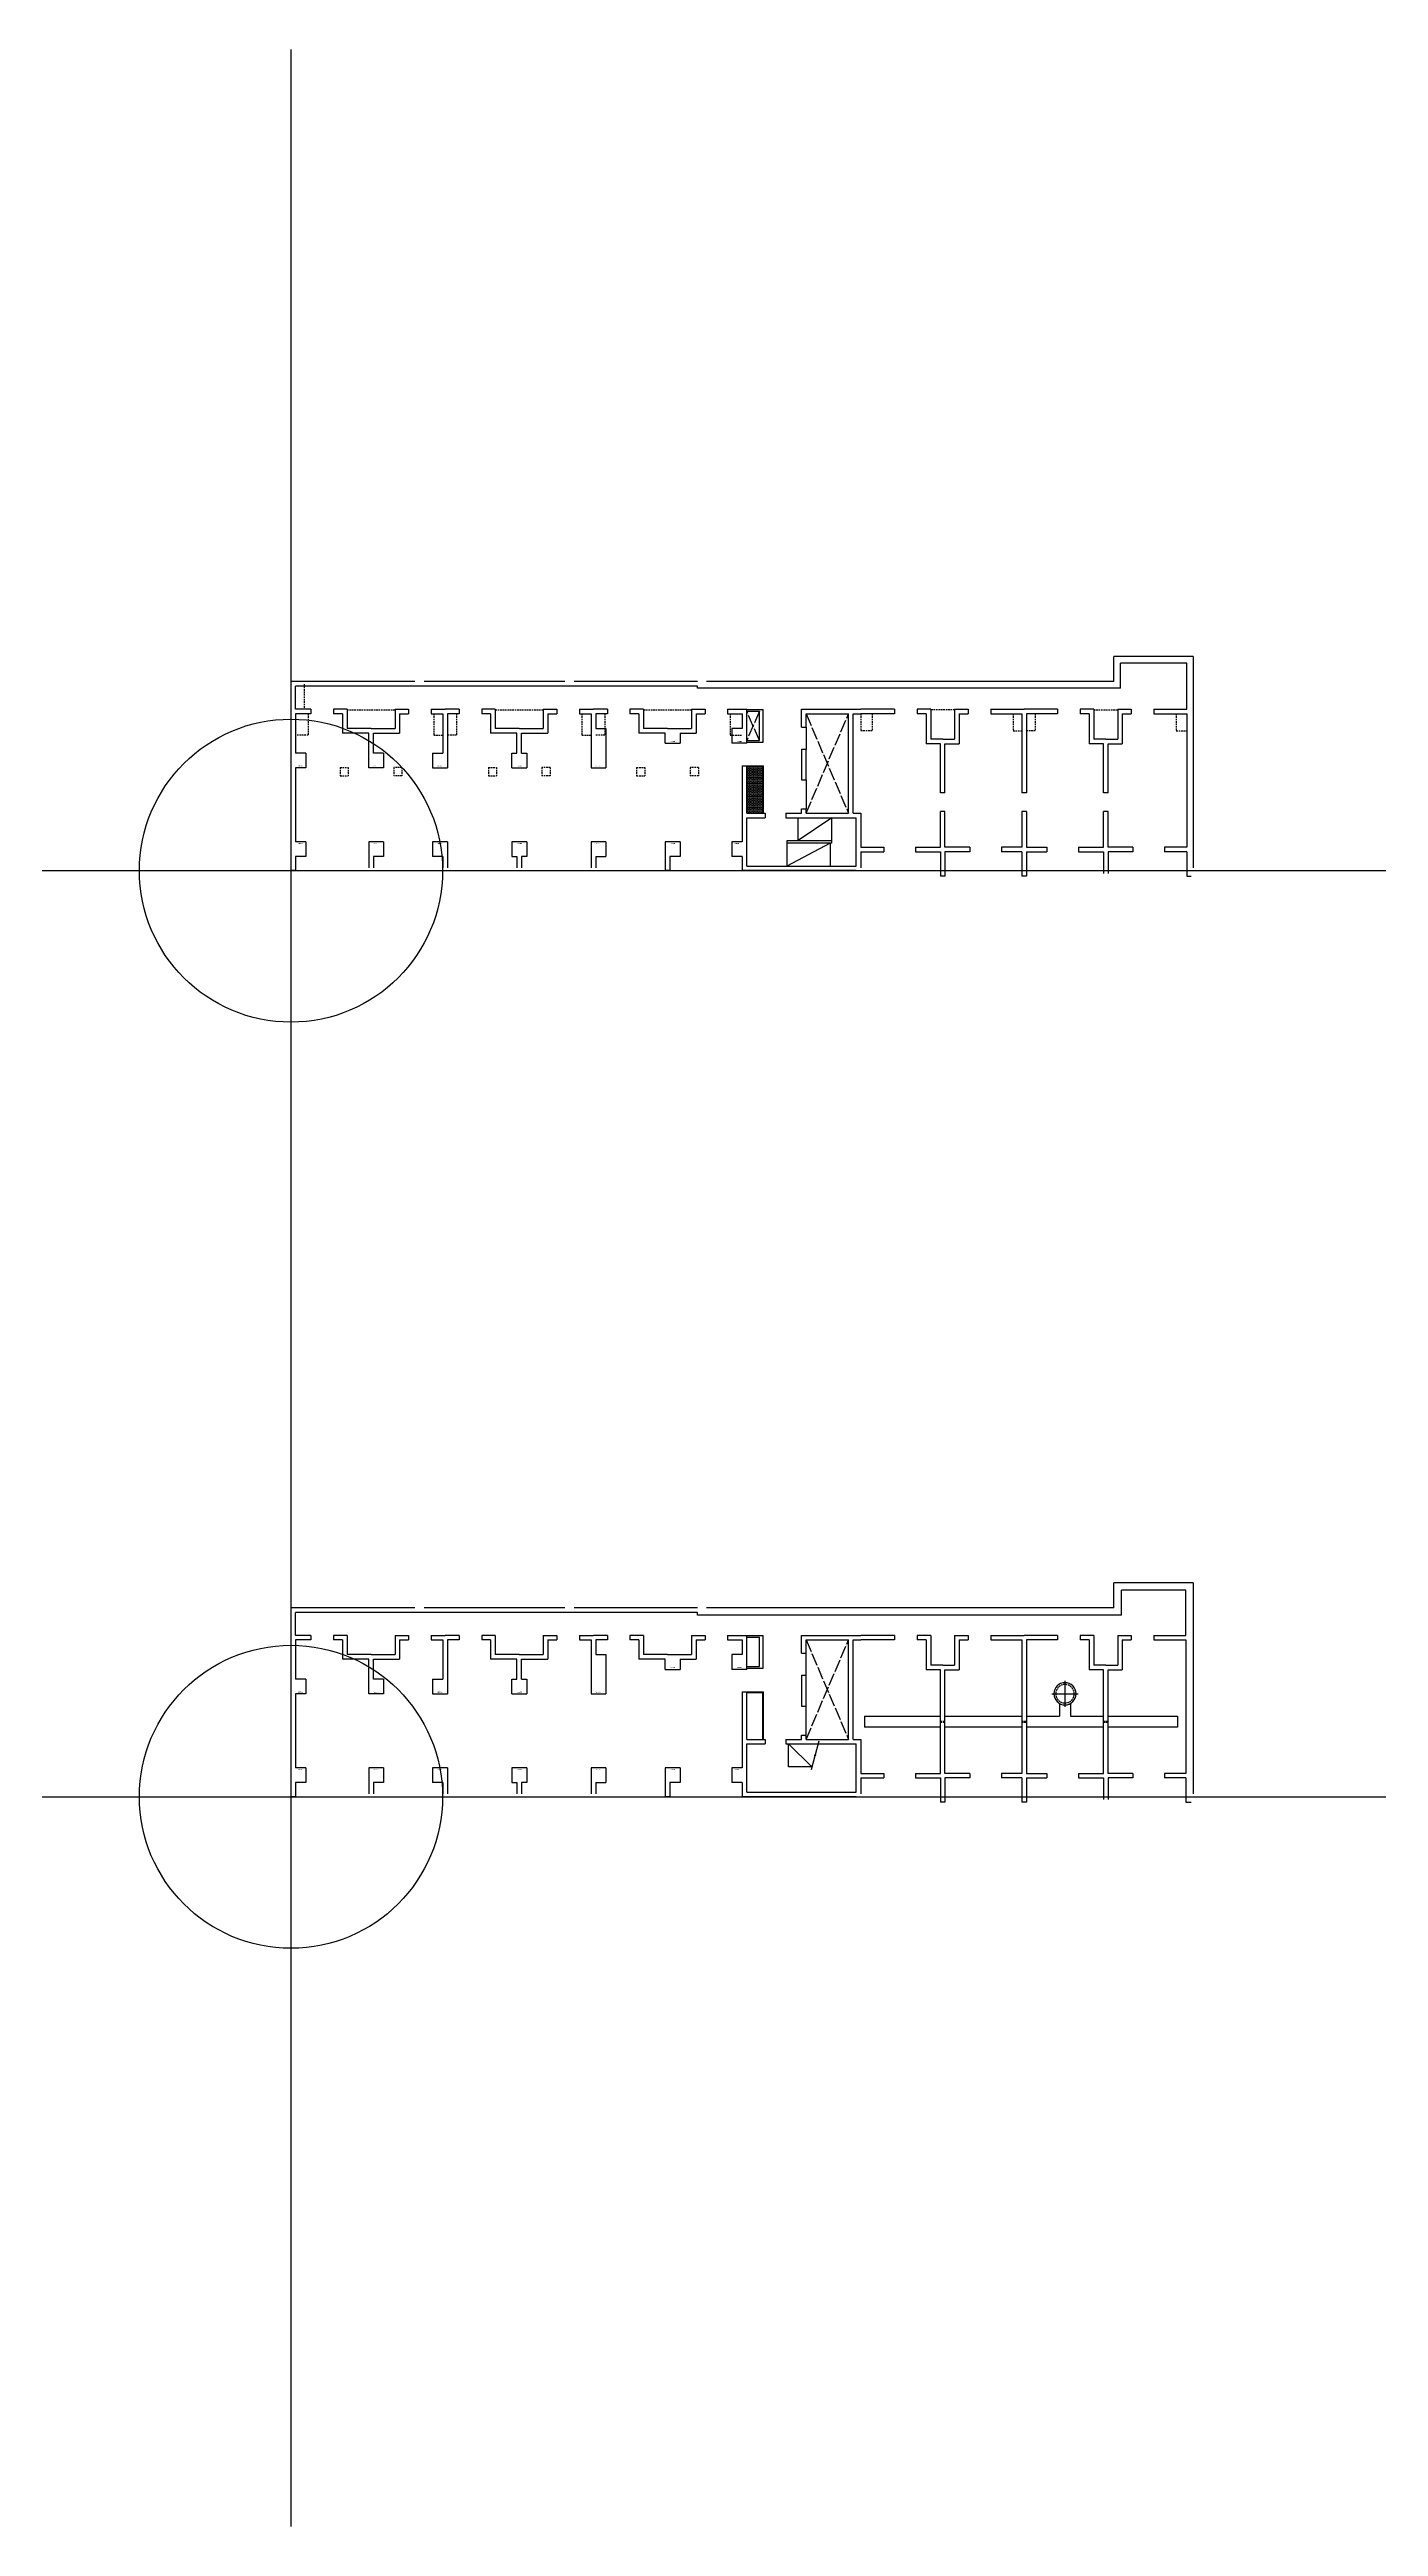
# Model space of a CAD drawing. Header units: millimetres. Extents: x 317501 to 2277231, y -321722 to 1186893.
# Drawn here: x 1049815 to 1121531, y 1053165 to 1186893 of the extents above; entities that cross this region are included whole.
import ezdxf
from ezdxf.enums import TextEntityAlignment as Align

# ---------------------------------------------------------------- set-up
doc = ezdxf.new("R2010")
doc.units = ezdxf.units.MM
doc.header["$LTSCALE"] = 57
doc.linetypes.add('XS-지하주차장$0$DDOT', pattern=[14, 12, -1, 0, -1])
doc.linetypes.add('XS-지하주차장$0$HID', pattern=[2.3, 1.5, -0.8])
for name, color, linetype in [('XS-지하주차장$0$DASH', 8, 'Continuous'), ('XS-지하주차장$0$EL7', 7, 'Continuous'), ('XS-지하주차장$0$FP-CORE', 8, 'Continuous'), ('XS-지하주차장$0$OPEN', 9, 'XS-지하주차장$0$DDOT'), ('XS-지하주차장$0$STEEL', 9, 'Continuous'), ('XS-지하주차장$0$W1', 2, 'Continuous'), ('XS-지하주차장$0$W2', 9, 'Continuous'), ('XS-지하주차장$0$집수정-주동', 21, 'Continuous'), ('XS-지하주차장$0$트렌치-주동', 21, 'Continuous')]:
    doc.layers.add(name, color=color, linetype=linetype)
doc.layers.add('XS-지하주차장$0$DEFPOINT', color=144, linetype='Continuous', plot=False)
doc.layers.add('XS-지하주차장$0$PD', color=145, linetype='XS-지하주차장$0$HID', plot=False)
doc.styles.add('XS-지하주차장$0$맑은고딕', font='malgun.ttf')

# ---------------------------------------------------------------- blocks, each defined once
blk = doc.blocks.new('XS-지하주차장$0$집수정-주동')
at = {"layer": 'XS-지하주차장$0$집수정-주동'}
for p, q in [((707, 0), (-707, 0)), ((0, 707), (0, -707))]:
    blk.add_line(p, q, dxfattribs=at)
blk.add_circle((0, 0), 600, dxfattribs=at)
at = {"layer": 'XS-지하주차장$0$집수정-주동', "linetype": 'XS-지하주차장$0$HID'}
blk.add_circle((0, 0), 500, dxfattribs=at)
blk = doc.blocks.new('XS-지하주차장$0$B2-5')
at = {"layer": 'XS-지하주차장$0$EL7'}
for p, q in [((27795, 6565), (27795, 7755)), ((27795, 3330), (27795, 4900))]:
    blk.add_line(p, q, dxfattribs=at)
at = {"layer": 'XS-지하주차장$0$FP-CORE'}
for p, q in [((26850, 1617), (26850, 2850)), ((26850, 2850), (28115, 1617)), ((28115, 1617), (26850, 1617))]:
    blk.add_line(p, q, dxfattribs=at)
blk.add_lwpolyline([(28487, 3006), (28286, 2258), (28330, 2246), (28230, 2221), (28274, 2210), (28073, 1461)], dxfattribs=at)
at = {"layer": 'XS-지하주차장$0$OPEN'}
for p, q in [((27795, 8465), (30095, 3100)), ((27795, 3100), (30095, 8465))]:
    blk.add_line(p, q, dxfattribs=at)
at = {"layer": 'XS-지하주차장$0$STEEL'}
for p, q in [((24595, 5665), (25495, 5665)), ((24595, 5635), (25465, 5635)), ((25465, 3100), (25465, 5635)), ((25495, 3100), (25495, 5665))]:
    blk.add_line(p, q, dxfattribs=at)
at = {"layer": 'XS-지하주차장$0$W1'}
for p, q in [((44415, 10205), (44415, 11555)), ((48690, 11555), (44415, 11555)), ((44815, 9805), (44815, 11155)), ((48290, 11155), (44815, 11155)), ((48290, 8715), (48290, 11155)), ((48690, 11555), (48690, 150)), ((6680, 10205), (0, 10205)), ((0, 10005), (0, 0)), ((21930, 9955), (250, 9955)), ((250, 8715), (250, 9955)), ((14780, 10205), (7180, 10205)), ((21930, 10205), (15280, 10205)), ((21930, 9805), (21930, 9955)), ((44815, 9805), (21930, 9805)), ((44415, 10205), (22430, 10205)), ((1075, 8715), (250, 8715)), ((1075, 8465), (250, 8465)), ((250, 8465), (250, 6350)), ((1075, 8715), (1075, 8465)), ((3025, 8715), (2295, 8715)), ((2295, 8715), (2295, 8465)), ((2775, 8465), (2295, 8465)), ((2775, 8465), (2775, 7425)), ((3025, 8715), (3025, 7675)), ((5615, 8715), (6345, 8715)), ((5615, 8715), (5615, 7675)), ((5865, 8465), (6345, 8465)), ((5865, 8465), (5865, 7425)), ((6345, 8715), (6345, 8465)), ((7565, 8715), (8320, 8715)), ((7565, 8715), (7565, 8465)), ((7565, 8465), (8195, 8465)), ((8195, 8465), (8195, 6350)), ((9075, 8715), (8320, 8715)), ((8445, 8465), (8445, 5550)), ((9075, 8465), (8445, 8465)), ((9075, 8715), (9075, 8465)), ((11025, 8715), (10295, 8715)), ((10295, 8715), (10295, 8465)), ((10775, 8465), (10295, 8465)), ((10775, 8465), (10775, 7425)), ((11025, 8715), (11025, 7675)), ((13615, 8715), (14345, 8715)), ((13615, 8715), (13615, 7675)), ((13865, 8465), (14345, 8465)), ((13865, 8465), (13865, 7425)), ((14345, 8715), (14345, 8465)), ((15565, 8715), (16320, 8715)), ((15565, 8715), (15565, 8465)), ((15565, 8465), (16195, 8465)), ((16195, 8465), (16195, 5550)), ((17075, 8715), (16320, 8715)), ((16445, 8465), (16445, 7675)), ((17075, 8465), (16445, 8465)), ((17075, 8715), (17075, 8465)), ((19025, 8715), (18295, 8715)), ((18295, 8715), (18295, 8465)), ((18775, 8465), (18295, 8465)), ((18775, 8465), (18775, 7425)), ((19025, 8715), (19025, 7675)), ((21615, 8715), (22345, 8715)), ((21615, 8715), (21615, 7675)), ((21865, 8465), (22345, 8465)), ((21865, 8465), (21865, 7425)), ((22345, 8715), (22345, 8465)), ((23565, 8715), (24345, 8715)), ((23565, 8715), (23565, 8465)), ((23565, 8465), (24345, 8465)), ((24345, 8715), (24595, 8715)), ((24345, 8465), (24345, 7675)), ((24595, 6875), (24595, 8715)), ((27545, 8715), (30745, 8715)), ((27545, 7755), (27545, 8715)), ((27795, 8465), (30095, 8465)), ((27795, 7755), (27795, 8465)), ((30095, 3100), (30095, 8465)), ((30345, 3100), (30345, 8465)), ((30345, 8465), (30745, 8465)), ((32575, 8715), (30745, 8715)), ((32575, 8465), (30745, 8465)), ((32575, 8715), (32575, 8465)), ((34525, 8715), (33795, 8715)), ((33795, 8715), (33795, 8465)), ((34275, 8465), (33795, 8465)), ((34275, 8465), (34275, 6855)), ((34525, 8715), (34525, 7105)), ((35815, 8715), (36545, 8715)), ((35815, 8715), (35815, 7105)), ((36065, 8465), (36545, 8465)), ((36065, 8465), (36065, 6855)), ((36545, 8715), (36545, 8465)), ((37765, 8715), (39570, 8715)), ((37765, 8715), (37765, 8465)), ((37765, 8465), (39445, 8465)), ((39445, 8465), (39445, 1265)), ((41375, 8715), (39570, 8715)), ((39695, 8465), (39695, 1265)), ((41375, 8465), (39695, 8465)), ((41375, 8715), (41375, 8465)), ((43325, 8715), (42595, 8715)), ((42595, 8715), (42595, 8465)), ((43075, 8465), (42595, 8465)), ((43075, 8465), (43075, 6855)), ((43325, 8715), (43325, 7105)), ((44615, 8715), (45345, 8715)), ((44615, 8715), (44615, 7105)), ((44865, 8465), (45345, 8465)), ((44865, 8465), (44865, 6855)), ((45345, 8715), (45345, 8465)), ((46565, 8715), (48290, 8715)), ((46565, 8715), (46565, 8465)), ((46565, 8465), (48290, 8465)), ((48290, 8465), (48290, 1265)), ((4195, 7425), (2775, 7425)), ((4320, 7675), (3025, 7675)), ((4195, 5550), (4195, 7425)), ((4320, 7675), (5615, 7675)), ((4445, 7425), (5865, 7425)), ((4445, 6350), (4445, 7425)), ((12195, 7425), (10775, 7425)), ((12320, 7675), (11025, 7675)), ((12195, 6350), (12195, 7425)), ((12320, 7675), (13615, 7675)), ((12445, 6350), (12445, 7425)), ((12445, 7425), (13865, 7425)), ((16445, 7675), (16995, 7675)), ((16995, 7675), (16995, 5550)), ((20195, 7425), (18775, 7425)), ((20320, 7675), (19025, 7675)), ((20195, 6875), (20195, 7425)), ((20195, 6875), (20995, 6875)), ((20320, 7675), (21615, 7675)), ((20995, 7425), (21865, 7425)), ((20995, 7425), (20995, 6875)), ((24345, 7675), (23795, 7675)), ((23795, 7675), (23795, 6875)), ((24595, 6875), (23795, 6875)), ((27545, 7755), (27795, 7755)), ((35045, 6855), (34275, 6855)), ((35170, 7105), (34525, 7105)), ((35045, 1265), (35045, 6855)), ((35170, 7105), (35815, 7105)), ((35295, 1265), (35295, 6855)), ((35295, 6855), (36065, 6855)), ((43845, 6855), (43075, 6855)), ((43970, 7105), (43325, 7105)), ((43845, 1265), (43845, 6855)), ((43970, 7105), (44615, 7105)), ((44095, 1265), (44095, 6855)), ((44095, 6855), (44865, 6855)), ((800, 6350), (250, 6350)), ((250, 5550), (250, 1565)), ((800, 5550), (250, 5550)), ((800, 6350), (800, 5550)), ((4995, 5550), (4195, 5550)), ((4995, 6350), (4445, 6350)), ((4995, 6350), (4995, 5550)), ((7645, 6350), (8195, 6350)), ((7645, 6350), (7645, 5550)), ((7645, 5550), (8445, 5550)), ((11920, 6350), (12195, 6350)), ((11920, 5550), (11920, 6350)), ((11920, 5550), (12720, 5550)), ((12445, 6350), (12720, 6350)), ((12720, 6350), (12720, 5550)), ((16195, 5550), (16995, 5550)), ((24345, 5665), (24345, 1565)), ((24345, 5665), (24595, 5665)), ((24595, 3100), (24595, 5665)), ((27545, 6565), (27545, 4900)), ((27545, 6565), (27795, 6565)), ((27795, 4900), (27795, 6565)), ((27545, 4900), (27795, 4900)), ((24595, 3100), (25595, 3100)), ((24595, 250), (24595, 2850)), ((24595, 2850), (25595, 2850)), ((25595, 3100), (25595, 2850)), ((26705, 3100), (27545, 3100)), ((26705, 3100), (26705, 2850)), ((26705, 2850), (30495, 2850)), ((27545, 3330), (27795, 3330)), ((27545, 3100), (27545, 3330)), ((27795, 3100), (27795, 3330)), ((27795, 3100), (30095, 3100)), ((30345, 3100), (30745, 3100)), ((30495, 250), (30495, 2850)), ((30745, 3100), (30745, 1265)), ((800, 1565), (250, 1565)), ((800, 1565), (800, 765)), ((4995, 1565), (4195, 1565)), ((4195, 1565), (4195, 150)), ((4995, 1565), (4995, 765)), ((8445, 1565), (7645, 1565)), ((7645, 1565), (7645, 765)), ((8445, 1565), (8445, 150)), ((12720, 1565), (11920, 1565)), ((11920, 1565), (11920, 765)), ((12720, 1565), (12720, 765)), ((16995, 1565), (16195, 1565)), ((16195, 1565), (16195, 150)), ((16995, 1565), (16995, 765)), ((20995, 1565), (20195, 1565)), ((20195, 1565), (20195, 0)), ((20995, 1565), (20995, 765)), ((24345, 1565), (23795, 1565)), ((23795, 1565), (23795, 765)), ((250, 0), (0, 0)), ((800, 765), (250, 765)), ((250, 765), (250, 0)), ((4995, 765), (4445, 765)), ((4445, 765), (4445, 150)), ((8195, 765), (7645, 765)), ((8195, 765), (8195, 150)), ((11920, 765), (12195, 765)), ((12195, 765), (12195, 150)), ((12720, 765), (12445, 765)), ((12445, 765), (12445, 150)), ((16445, 765), (16445, 150)), ((16445, 765), (16995, 765)), ((20445, 0), (20195, 0)), ((20995, 765), (20445, 765)), ((20445, 765), (20445, 0)), ((24345, 765), (23795, 765)), ((24345, 765), (24345, 0)), ((24595, 250), (30495, 250)), ((30745, 1265), (31990, 1265)), ((30745, 1015), (30745, 150)), ((30745, 1015), (31990, 1015)), ((31990, 1265), (31990, 1015)), ((33700, 1265), (35045, 1265)), ((33700, 1265), (33700, 1015)), ((33700, 1015), (35045, 1015)), ((35045, 1015), (35045, -300)), ((36640, 1265), (35295, 1265)), ((36640, 1015), (35295, 1015)), ((35295, 1015), (35295, -300)), ((36640, 1265), (36640, 1015)), ((39445, 1265), (38350, 1265)), ((38350, 1265), (38350, 1015)), ((39445, 1015), (38350, 1015)), ((39445, 1015), (39445, -300)), ((39695, 1265), (40790, 1265)), ((39695, 1015), (39695, -300)), ((39695, 1015), (40790, 1015)), ((40790, 1265), (40790, 1015)), ((42500, 1265), (43845, 1265)), ((42500, 1265), (42500, 1015)), ((42500, 1015), (43845, 1015)), ((43845, 1015), (43845, -150)), ((45440, 1265), (44095, 1265)), ((45440, 1015), (44095, 1015)), ((44095, 1015), (44095, -150)), ((45440, 1265), (45440, 1015)), ((48290, 1265), (47150, 1265)), ((47150, 1265), (47150, 1015)), ((48290, 1015), (47150, 1015)), ((48290, 1015), (48290, -300)), ((30495, 0), (24345, 0)), ((35295, -300), (35045, -300)), ((39695, -300), (39445, -300)), ((48290, -300), (48580, -300))]:
    blk.add_line(p, q, dxfattribs=at)
at = {"layer": 'XS-지하주차장$0$W2'}
for p, q in [((24595, 8700), (25480, 8700)), ((24595, 8610), (25290, 8610)), ((25290, 7025), (25290, 8610)), ((25480, 6935), (25480, 8700)), ((24595, 7025), (25290, 7025)), ((24595, 6935), (25480, 6935))]:
    blk.add_line(p, q, dxfattribs=at)
at = {"layer": 'XS-지하주차장$0$트렌치-주동'}
for p, q in [((30945, 4360), (35045, 4360)), ((30945, 4360), (30945, 3760)), ((35295, 4360), (39445, 4360)), ((39695, 4360), (41470, 4360)), ((41470, 5040), (41470, 4360)), ((42070, 5040), (42070, 4360)), ((42070, 4360), (43845, 4360)), ((44095, 4360), (47840, 4360)), ((47840, 4360), (47840, 3760)), ((35045, 3760), (30945, 3760)), ((39445, 3760), (35295, 3760)), ((43845, 3760), (39695, 3760)), ((47840, 3760), (44095, 3760))]:
    blk.add_line(p, q, dxfattribs=at)
at = {"layer": 'XS-지하주차장$0$트렌치-주동', "linetype": 'XS-지하주차장$0$HID'}
for p, q in [((35045, 4085), (35295, 4085)), ((35045, 4035), (35295, 4035)), ((39445, 4085), (39695, 4085)), ((39445, 4035), (39695, 4035)), ((43845, 4085), (44095, 4085)), ((43845, 4035), (44095, 4035))]:
    blk.add_line(p, q, dxfattribs=at)
at = {"layer": 'XS-지하주차장$0$집수정-주동', "xscale": -1}
blk.add_blockref('XS-지하주차장$0$집수정-주동', (41770, 5560), dxfattribs=at)
at = {"layer": 'XS-지하주차장$0$DEFPOINT', "color": 1, "style": 'XS-지하주차장$0$맑은고딕', "width": 0.8}
for s, p in [('800X800', (20595, 6975)), ('800X800', (24195, 6975)), ('800X800', (525, 5650)), ('800X800', (4595, 5650)), ('800X800', (8045, 5650)), ('800X800', (12320, 5650)), ('800X2125', (16595, 5650)), ('800X800', (525, 1465)), ('800X800', (4595, 1465)), ('800X800', (8045, 1465)), ('800X800', (12320, 1465)), ('800X800', (16595, 1465)), ('800X800', (20595, 1465)), ('800X800', (24070, 1465))]:
    blk.add_text(s, height=50, dxfattribs=at).set_placement(p, align=Align.MIDDLE_CENTER)
blk = doc.blocks.new('XS-지하주차장$0$B1-5')
at = {"layer": 'XS-지하주차장$0$DASH'}
h = blk.add_hatch(dxfattribs=at)
h.set_pattern_fill('DASH', color=256, scale=350, angle=180, style=0)
h.set_pattern_definition([(2e-15, (-352465.525, 3658.91), (43.75, 43.75), [43.75, -43.75])])
h.paths.add_polyline_path([(25465, 5635), (24595, 5635), (24595, 3100), (25465, 3100)])
at = {"layer": 'XS-지하주차장$0$EL7'}
for p, q in [((27795, 7755), (27795, 6565)), ((27795, 4900), (27795, 3330))]:
    blk.add_line(p, q, dxfattribs=at)
at = {"layer": 'XS-지하주차장$0$FP-CORE'}
for p, q in [((27370, 1620), (27370, 2850)), ((29190, 2850), (27370, 1620)), ((29190, 1482), (29190, 2850)), ((26760, 1617), (26760, 250)), ((29190, 1617), (26760, 1617)), ((29190, 1482), (26760, 1482)), ((29100, 1480), (26760, 250)), ((29100, 1480), (29100, 250))]:
    blk.add_line(p, q, dxfattribs=at)
at = {"layer": 'XS-지하주차장$0$OPEN'}
for p, q in [((25290, 7025), (24595, 8610)), ((25290, 8610), (24595, 7025)), ((27795, 3100), (30095, 8465)), ((27795, 8465), (30095, 3100))]:
    blk.add_line(p, q, dxfattribs=at)
at = {"layer": 'XS-지하주차장$0$PD'}
for p, q in [((720, 10065), (720, 8715)), ((935, 8465), (935, 7315)), ((3025, 8685), (5615, 8685)), ((7705, 8465), (7705, 7315)), ((8935, 8465), (8935, 7315)), ((11025, 8685), (13615, 8685)), ((15705, 8465), (15705, 7315)), ((16935, 8465), (16935, 7315)), ((19025, 8685), (21615, 8685)), ((23705, 8465), (23705, 7315)), ((30745, 8465), (30745, 7555)), ((31365, 8465), (31365, 7555)), ((35815, 8685), (34525, 8685)), ((38975, 8465), (38975, 7555)), ((40165, 8465), (40165, 7555)), ((43325, 8685), (44615, 8685)), ((47775, 8465), (47775, 7555)), ((935, 7315), (250, 7315)), ((7705, 7315), (8195, 7315)), ((8935, 7315), (8445, 7315)), ((15705, 7315), (16195, 7315)), ((16935, 7315), (16445, 7315)), ((23705, 7315), (24345, 7315)), ((31365, 7555), (30745, 7555)), ((38975, 7555), (39445, 7555)), ((40165, 7555), (39695, 7555)), ((47775, 7555), (48340, 7555)), ((2655, 5575), (3095, 5575)), ((2655, 5575), (2655, 5120)), ((3095, 5575), (3095, 5120)), ((5985, 5575), (5545, 5575)), ((5545, 5575), (5545, 5120)), ((5985, 5575), (5985, 5120)), ((10655, 5575), (11095, 5575)), ((10655, 5575), (10655, 5120)), ((11095, 5575), (11095, 5120)), ((13985, 5575), (13545, 5575)), ((13545, 5575), (13545, 5120)), ((13985, 5575), (13985, 5120)), ((18655, 5575), (19095, 5575)), ((18655, 5575), (18655, 5120)), ((19095, 5575), (19095, 5120)), ((21985, 5575), (21545, 5575)), ((21545, 5575), (21545, 5120)), ((21985, 5575), (21985, 5120)), ((2655, 5120), (3095, 5120)), ((5985, 5120), (5545, 5120)), ((10655, 5120), (11095, 5120)), ((13985, 5120), (13545, 5120)), ((18655, 5120), (19095, 5120)), ((21985, 5120), (21545, 5120))]:
    blk.add_line(p, q, dxfattribs=at)
at = {"layer": 'XS-지하주차장$0$STEEL'}
for p, q in [((24595, 5665), (25495, 5665)), ((24595, 5635), (25465, 5635)), ((25465, 3100), (25465, 5635)), ((25495, 3100), (25495, 5665))]:
    blk.add_line(p, q, dxfattribs=at)
at = {"layer": 'XS-지하주차장$0$W1'}
for p, q in [((44415, 10205), (44415, 11555)), ((48690, 11555), (44415, 11555)), ((44765, 9855), (44765, 11205)), ((48340, 11205), (44765, 11205)), ((48340, 8715), (48340, 11205)), ((48690, 11555), (48690, 150)), ((6680, 10205), (0, 10205)), ((0, 10005), (0, 0)), ((21930, 9955), (250, 9955)), ((250, 8715), (250, 9955)), ((14780, 10205), (7180, 10205)), ((21930, 10205), (15280, 10205)), ((21930, 9855), (21930, 9955)), ((44765, 9855), (21930, 9855)), ((44415, 10205), (22430, 10205)), ((1075, 8715), (250, 8715)), ((1075, 8465), (250, 8465)), ((250, 8465), (250, 6350)), ((1075, 8715), (1075, 8465)), ((3025, 8715), (2295, 8715)), ((2295, 8715), (2295, 8465)), ((2775, 8465), (2295, 8465)), ((2775, 8465), (2775, 7425)), ((3025, 8715), (3025, 7675)), ((5615, 8715), (6345, 8715)), ((5615, 8715), (5615, 7675)), ((5865, 8465), (6345, 8465)), ((5865, 8465), (5865, 7425)), ((6345, 8715), (6345, 8465)), ((7565, 8715), (8320, 8715)), ((7565, 8715), (7565, 8465)), ((7565, 8465), (8195, 8465)), ((8195, 8465), (8195, 6350)), ((9075, 8715), (8320, 8715)), ((8445, 8465), (8445, 5550)), ((9075, 8465), (8445, 8465)), ((9075, 8715), (9075, 8465)), ((11025, 8715), (10295, 8715)), ((10295, 8715), (10295, 8465)), ((10775, 8465), (10295, 8465)), ((10775, 8465), (10775, 7425)), ((11025, 8715), (11025, 7675)), ((13615, 8715), (14345, 8715)), ((13615, 8715), (13615, 7675)), ((13865, 8465), (14345, 8465)), ((13865, 8465), (13865, 7425)), ((14345, 8715), (14345, 8465)), ((15565, 8715), (16320, 8715)), ((15565, 8715), (15565, 8465)), ((15565, 8465), (16195, 8465)), ((16195, 8465), (16195, 5550)), ((17075, 8715), (16320, 8715)), ((16445, 8465), (16445, 7675)), ((17075, 8465), (16445, 8465)), ((17075, 8715), (17075, 8465)), ((19025, 8715), (18295, 8715)), ((18295, 8715), (18295, 8465)), ((18775, 8465), (18295, 8465)), ((18775, 8465), (18775, 7425)), ((19025, 8715), (19025, 7675)), ((21615, 8715), (22345, 8715)), ((21615, 8715), (21615, 7675)), ((21865, 8465), (22345, 8465)), ((21865, 8465), (21865, 7425)), ((22345, 8715), (22345, 8465)), ((23565, 8715), (24345, 8715)), ((23565, 8715), (23565, 8465)), ((23565, 8465), (24345, 8465)), ((24345, 8715), (24595, 8715)), ((24345, 8465), (24345, 7675)), ((24595, 6875), (24595, 8715)), ((27545, 8715), (30745, 8715)), ((27545, 7755), (27545, 8715)), ((27795, 8465), (30095, 8465)), ((27795, 7755), (27795, 8465)), ((30095, 3100), (30095, 8465)), ((30345, 3100), (30345, 8465)), ((30345, 8465), (30745, 8465)), ((32575, 8715), (30745, 8715)), ((32575, 8465), (30745, 8465)), ((32575, 8715), (32575, 8465)), ((34525, 8715), (33795, 8715)), ((33795, 8715), (33795, 8465)), ((34275, 8465), (33795, 8465)), ((34275, 8465), (34275, 6855)), ((34525, 8715), (34525, 7105)), ((35815, 8715), (36545, 8715)), ((35815, 8715), (35815, 7105)), ((36065, 8465), (36545, 8465)), ((36065, 8465), (36065, 6855)), ((36545, 8715), (36545, 8465)), ((37765, 8715), (39570, 8715)), ((37765, 8715), (37765, 8465)), ((37765, 8465), (39445, 8465)), ((39445, 8465), (39445, 4200)), ((41375, 8715), (39570, 8715)), ((39695, 8465), (39695, 4200)), ((41375, 8465), (39695, 8465)), ((41375, 8715), (41375, 8465)), ((43325, 8715), (42595, 8715)), ((42595, 8715), (42595, 8465)), ((43075, 8465), (42595, 8465)), ((43075, 8465), (43075, 6855)), ((43325, 8715), (43325, 7105)), ((44615, 8715), (45345, 8715)), ((44615, 8715), (44615, 7105)), ((44865, 8465), (45345, 8465)), ((44865, 8465), (44865, 6855)), ((45345, 8715), (45345, 8465)), ((46565, 8715), (48340, 8715)), ((46565, 8715), (46565, 8465)), ((46565, 8465), (48340, 8465)), ((48340, 8465), (48340, 1265)), ((4195, 7425), (2775, 7425)), ((4320, 7675), (3025, 7675)), ((4195, 5550), (4195, 7425)), ((4320, 7675), (5615, 7675)), ((4445, 7425), (5865, 7425)), ((4445, 6350), (4445, 7425)), ((12195, 7425), (10775, 7425)), ((12320, 7675), (11025, 7675)), ((12195, 6350), (12195, 7425)), ((12320, 7675), (13615, 7675)), ((12445, 6350), (12445, 7425)), ((12445, 7425), (13865, 7425)), ((16445, 7675), (16995, 7675)), ((16995, 7675), (16995, 5550)), ((20195, 7425), (18775, 7425)), ((20320, 7675), (19025, 7675)), ((20195, 6875), (20195, 7425)), ((20195, 6875), (20995, 6875)), ((20320, 7675), (21615, 7675)), ((20995, 7425), (21865, 7425)), ((20995, 7425), (20995, 6875)), ((24345, 7675), (23795, 7675)), ((23795, 7675), (23795, 6875)), ((24595, 6875), (23795, 6875)), ((27545, 7755), (27795, 7755)), ((35045, 6855), (34275, 6855)), ((35170, 7105), (34525, 7105)), ((35045, 4200), (35045, 6855)), ((35170, 7105), (35815, 7105)), ((35295, 6855), (36065, 6855)), ((35295, 4200), (35295, 6855)), ((43845, 6855), (43075, 6855)), ((43970, 7105), (43325, 7105)), ((43845, 4200), (43845, 6855)), ((43970, 7105), (44615, 7105)), ((44095, 6855), (44865, 6855)), ((44095, 4200), (44095, 6855)), ((800, 6350), (250, 6350)), ((250, 5550), (250, 1565)), ((800, 5550), (250, 5550)), ((800, 6350), (800, 5550)), ((4995, 5550), (4195, 5550)), ((4995, 6350), (4445, 6350)), ((4995, 6350), (4995, 5550)), ((7645, 6350), (8195, 6350)), ((7645, 6350), (7645, 5550)), ((7645, 5550), (8445, 5550)), ((11920, 6350), (12195, 6350)), ((11920, 5550), (11920, 6350)), ((11920, 5550), (12720, 5550)), ((12445, 6350), (12720, 6350)), ((12720, 6350), (12720, 5550)), ((16195, 5550), (16995, 5550)), ((24345, 5665), (24345, 1565)), ((24345, 5665), (24595, 5665)), ((24595, 3100), (24595, 5665)), ((27545, 6565), (27545, 4900)), ((27545, 6565), (27795, 6565)), ((27795, 4900), (27795, 6565)), ((27545, 4900), (27795, 4900)), ((35295, 4200), (35045, 4200)), ((39695, 4200), (39445, 4200)), ((44095, 4200), (43845, 4200)), ((24595, 3100), (25595, 3100)), ((24595, 250), (24595, 2850)), ((24595, 2850), (25595, 2850)), ((25595, 3100), (25595, 2850)), ((26705, 3100), (27545, 3100)), ((26705, 3100), (26705, 2850)), ((26705, 2850), (30495, 2850)), ((27545, 3330), (27795, 3330)), ((27545, 3100), (27545, 3330)), ((27795, 3100), (27795, 3330)), ((27795, 3100), (30095, 3100)), ((30345, 3100), (30745, 3100)), ((30495, 250), (30495, 2850)), ((30745, 3100), (30745, 1265)), ((35045, 1265), (35045, 3200)), ((35295, 3200), (35045, 3200)), ((35295, 1265), (35295, 3200)), ((39695, 3200), (39445, 3200)), ((39445, 3200), (39445, 1265)), ((39695, 3200), (39695, 1265)), ((43845, 1265), (43845, 3200)), ((44095, 3200), (43845, 3200)), ((44095, 1265), (44095, 3200)), ((800, 1565), (250, 1565)), ((800, 1565), (800, 765)), ((4995, 1565), (4195, 1565)), ((4195, 1565), (4195, 150)), ((4995, 1565), (4995, 765)), ((8445, 1565), (7645, 1565)), ((7645, 1565), (7645, 765)), ((8445, 1565), (8445, 150)), ((12720, 1565), (11920, 1565)), ((11920, 1565), (11920, 765)), ((12720, 1565), (12720, 765)), ((16995, 1565), (16195, 1565)), ((16195, 1565), (16195, 150)), ((16995, 1565), (16995, 765)), ((20995, 1565), (20195, 1565)), ((20195, 1565), (20195, 0)), ((20995, 1565), (20995, 765)), ((24345, 1565), (23795, 1565)), ((23795, 1565), (23795, 765)), ((250, 0), (0, 0)), ((800, 765), (250, 765)), ((250, 765), (250, 0)), ((4995, 765), (4445, 765)), ((4445, 765), (4445, 150)), ((8195, 765), (7645, 765)), ((8195, 765), (8195, 150)), ((11920, 765), (12195, 765)), ((12195, 765), (12195, 150)), ((12720, 765), (12445, 765)), ((12445, 765), (12445, 150)), ((16445, 765), (16445, 150)), ((16445, 765), (16995, 765)), ((20445, 0), (20195, 0)), ((20995, 765), (20445, 765)), ((20445, 765), (20445, 0)), ((24345, 765), (23795, 765)), ((24345, 765), (24345, 0)), ((24595, 250), (30495, 250)), ((30745, 1265), (31990, 1265)), ((30745, 1015), (30745, 150)), ((30745, 1015), (31990, 1015)), ((31990, 1265), (31990, 1015)), ((33700, 1265), (35045, 1265)), ((33700, 1265), (33700, 1015)), ((33700, 1015), (35045, 1015)), ((35045, 1015), (35045, -300)), ((36640, 1265), (35295, 1265)), ((36640, 1015), (35295, 1015)), ((35295, 1015), (35295, -300)), ((36640, 1265), (36640, 1015)), ((39445, 1265), (38350, 1265)), ((38350, 1265), (38350, 1015)), ((39445, 1015), (38350, 1015)), ((39445, 1015), (39445, -300)), ((39695, 1265), (40790, 1265)), ((39695, 1015), (39695, -300)), ((39695, 1015), (40790, 1015)), ((40790, 1265), (40790, 1015)), ((42500, 1265), (43845, 1265)), ((42500, 1265), (42500, 1015)), ((42500, 1015), (43845, 1015)), ((43845, 1015), (43845, -150)), ((45440, 1265), (44095, 1265)), ((45440, 1015), (44095, 1015)), ((44095, 1015), (44095, -150)), ((45440, 1265), (45440, 1015)), ((48340, 1265), (47150, 1265)), ((47150, 1265), (47150, 1015)), ((48340, 1015), (47150, 1015)), ((48340, 1015), (48340, -300)), ((30495, 0), (24345, 0)), ((35295, -300), (35045, -300)), ((39695, -300), (39445, -300)), ((48340, -300), (48580, -300))]:
    blk.add_line(p, q, dxfattribs=at)
at = {"layer": 'XS-지하주차장$0$W2'}
for p, q in [((24595, 8700), (25480, 8700)), ((24595, 8610), (25290, 8610)), ((25290, 7025), (25290, 8610)), ((25480, 6935), (25480, 8700)), ((24595, 7025), (25290, 7025)), ((24595, 6935), (25480, 6935))]:
    blk.add_line(p, q, dxfattribs=at)
at = {"layer": 'XS-지하주차장$0$DEFPOINT', "color": 1, "style": 'XS-지하주차장$0$맑은고딕', "width": 0.8}
for s, p in [('800X800', (20595, 6975)), ('800X800', (24195, 6975)), ('800X800', (525, 5650)), ('800X800', (4595, 5650)), ('800X800', (8045, 5650)), ('800X800', (12320, 5650)), ('800X2125', (16595, 5650)), ('800X800', (525, 1465)), ('800X800', (4595, 1465)), ('800X800', (8045, 1465)), ('800X800', (12320, 1465)), ('800X800', (16595, 1465)), ('800X800', (20595, 1465)), ('800X800', (24070, 1465))]:
    blk.add_text(s, height=50, dxfattribs=at).set_placement(p, align=Align.MIDDLE_CENTER)

msp = doc.modelspace()

# ---------------------------------------------------------------- linework, layer by layer
for centre in [(1062843.9, 1142560.8), (1062843.9, 1092560.8)]:
    msp.add_circle(centre, 8179.8)
at = {"layer": 'XS-지하주차장$0$DEFPOINT'}
for p, q in [((1062843.9, 1186893.4), (1062843.9, 1053164.6)), ((736723.3, 1142560.8), (1197007.3, 1142560.8)), ((736723.3, 1092560.8), (1197007.3, 1092560.8))]:
    msp.add_line(p, q, dxfattribs=at)

# ---------------------------------------------------------------- block references
for name, p in [('XS-지하주차장$0$B1-5', (1062843.9, 1142560.8)), ('XS-지하주차장$0$B2-5', (1062843.9, 1092560.8))]:
    msp.add_blockref(name, p)

doc.saveas('drawing.dxf')
